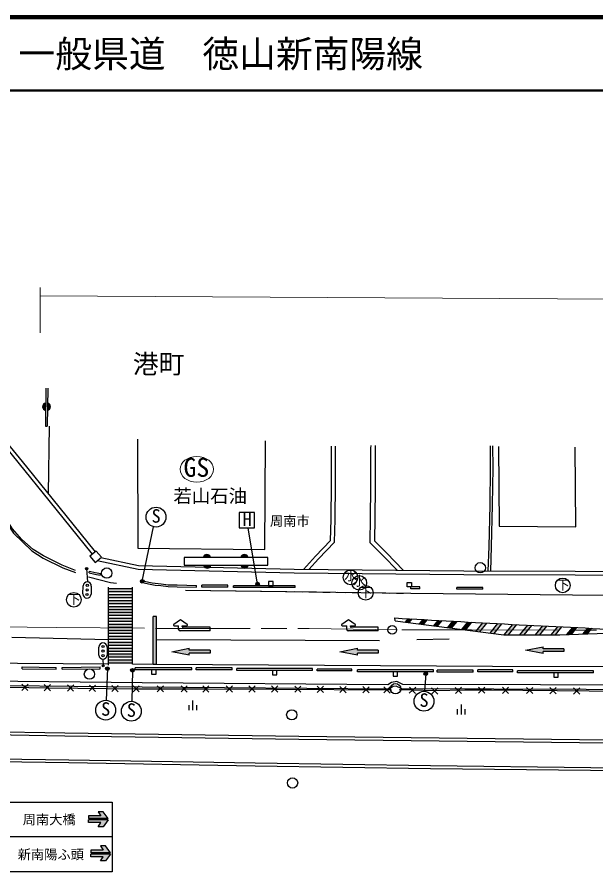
# Model space of a CAD drawing. Units: millimetres at full size, sheet at 1:1000; details may follow other scales. Extents: x 40000 to 680000, y 20000 to 380000.
# Drawn here: x 216540 to 295256, y 263719 to 380000 of the extents above; entities that cross this region are included whole.
import ezdxf
from ezdxf.enums import TextEntityAlignment as Align

# ---------------------------------------------------------------- set-up
doc = ezdxf.new("R2010")
doc.units = ezdxf.units.MM
doc.header["$LTSCALE"] = 1000
doc.linetypes.add('CHAIN', pattern=[18.5, 12, -1.5, 3.5, -1.5])
for name, color, linetype, lineweight in [('M-BGD', 7, 'Continuous', 25), ('M-BGD-EXST', 7, 'Continuous', 25), ('M-BMK', 2, 'CHAIN', 13), ('M-BMK-HTXT', 7, 'Continuous', 13), ('M-BMK-SRVR', 3, 'Continuous', 25), ('M-STR-HTXT', 7, 'Continuous', 13), ('M-STR-STRC', 7, 'Continuous', 25), ('M-TTL', 2, 'Continuous', 140), ('M-TTL-LINE', 7, 'Continuous', 50)]:
    doc.layers.add(name, color=color, linetype=linetype, lineweight=lineweight)
doc.layers.add('M-TTL-TXT', color=7, linetype='Continuous')
doc.styles.add('ＭＳ ゴシック', font='')
doc.styles.get('ＭＳ ゴシック').set_extended_font_data('MS Gothic')

msp = doc.modelspace()

# ---------------------------------------------------------------- hatches: boundary and pattern name
at = {"layer": 'M-BGD'}
for points in [[(220429, 327495, 0.82183), (220414, 326504)], [(220664, 326497, 0.82183), (220679, 327488)], [(242853, 306492, 0.82183), (241862, 306492)], [(247942, 306492, 0.82183), (246951, 306492)], [(241909, 305442, 0.82183), (242900, 305442)], [(246977, 305442, 0.82183), (247968, 305442)]]:
    msp.add_hatch(color=256, dxfattribs=at).paths.add_polyline_path(points)
at = {"layer": 'M-BGD-EXST'}
for points in [[(233814, 303246, 1), (233314, 303246, 1)], [(249500, 302878, 1), (249000, 302878, 1)], [(229066, 291367, 1), (228566, 291367, 1)], [(232483, 291139, 1), (231983, 291139, 1)], [(272374, 290681, 1), (271874, 290681, 1)]]:
    msp.add_hatch(color=256, dxfattribs=at).paths.add_polyline_path(points)
at = {"layer": 'M-STR-STRC'}
for points in [[(232213, 302226), (228967, 302226), (228967, 301821), (232213, 301821)], [(232213, 301416), (228967, 301416), (228967, 301011), (232213, 301011)], [(232213, 300606), (228967, 300606), (228967, 300201), (232213, 300201)], [(232213, 299796), (228967, 299796), (228967, 299391), (232213, 299391)], [(232213, 298986), (228967, 298986), (228967, 298581), (232213, 298581)], [(232213, 298176), (228967, 298176), (228967, 297771), (232213, 297771)], [(235511, 298464), (235061, 298464), (235061, 291912), (235511, 291912)], [(269728, 298159, 0.00005), (270282, 298127), (269880, 297630), (269356, 297698)], [(271757, 298044, 0.00005), (272311, 298013), (271800, 297381), (271276, 297449)], [(273787, 297931, 0.00005), (274341, 297900), (273720, 297132), (273196, 297200)], [(275818, 297819, 0.00005), (276372, 297789), (275640, 296883), (275116, 296951)], [(277850, 297709, 0.00005), (278405, 297680), (277560, 296634), (277036, 296702)], [(232213, 297366), (228967, 297366), (228967, 296961), (232213, 296961)], [(232213, 296556), (228967, 296556), (228967, 296151), (232213, 296151)], [(279884, 297601, 0.00005), (280438, 297571), (279480, 296385), (278956, 296453)], [(281918, 297493, 0.00005), (282473, 297464), (281400, 296136), (280876, 296204)], [(283954, 297388, 0.00005), (284509, 297359), (283380, 295961), (282801, 295961)], [(285991, 297283, 0.00005), (286547, 297255), (285502, 295962), (284923, 295962)], [(288029, 297181, 0.00005), (288585, 297153), (287624, 295963), (287045, 295963)], [(290068, 297079, 0.00005), (290625, 297052), (289746, 295964), (289167, 295964)], [(292109, 296980, 0.00005), (292666, 296953), (291916, 296025), (291319, 296002)], [(294151, 296881, 0.00005), (294708, 296855), (294107, 296111), (293509, 296088)], [(232213, 295746), (228967, 295746), (228967, 295341), (232213, 295341)], [(232213, 294936), (228967, 294936), (228967, 294531), (232213, 294531)], [(288097, 293683), (290909, 293683), (290909, 294081), (288097, 294081), (288097, 294356), (285700, 293882), (288097, 293408)], [(232213, 294126), (228967, 294126), (228967, 293721), (232213, 293721)], [(232213, 293316), (228967, 293316), (228967, 292911), (232213, 292911)], [(239963, 293474), (242775, 293474), (242775, 293871), (239963, 293871), (239963, 294146), (237566, 293672), (239963, 293199)], [(262815, 293474), (265626, 293474), (265626, 293871), (262815, 293871), (262815, 294146), (260417, 293672), (262815, 293199)], [(232213, 292506), (228967, 292506), (228967, 292101), (232213, 292101)], [(228918, 270971), (228248, 271908), (227568, 271908), (227938, 271333), (226254, 271334), (226253, 270972)], [(226254, 270435), (226254, 270796), (228918, 270797), (228248, 269860), (227568, 269860), (227938, 270435)], [(229223, 266319), (228554, 267255), (227873, 267256), (228243, 266680), (226559, 266681), (226559, 266319)], [(226559, 265782), (226559, 266143), (229223, 266144), (228554, 265207), (227873, 265207), (228243, 265782)]]:
    msp.add_hatch(color=256, dxfattribs=at).paths.add_polyline_path(points)
h = msp.add_hatch(color=256, dxfattribs=at)
edge = h.paths.add_edge_path()
edge.add_line((239009, 297101), (239009, 297201))
h = msp.add_hatch(color=256, dxfattribs=at)
edge = h.paths.add_edge_path()
edge.add_line((261861, 297101), (261861, 297201))

# ---------------------------------------------------------------- linework, layer by layer
at = {"layer": 'M-BGD'}
for p, q in [((220458, 329508), (220383, 324351)), ((220708, 329504), (220633, 324347)), ((220383, 324351), (220633, 324347)), ((220811, 315174), (220945, 324343)), ((226345, 304387), (226398, 304632)), ((227858, 304073), (227907, 304318)), ((233773, 303042), (233824, 303287)), ((240951, 302447), (240957, 302697)), ((245186, 302706), (241680, 302706)), ((241680, 302456), (241680, 302706)), ((245186, 302456), (241680, 302456)), ((245186, 302456), (245186, 302706)), ((254351, 302639), (245970, 302639)), ((245970, 302389), (245970, 302639)), ((254351, 302389), (245970, 302389)), ((254351, 302389), (254351, 302639)), ((271308, 302476), (270086, 302476)), ((270086, 302226), (270086, 302476)), ((271308, 302226), (271308, 302476)), ((279882, 302411), (276362, 302411)), ((276362, 302161), (276362, 302411)), ((279882, 302161), (279882, 302411)), ((271308, 302226), (270086, 302226)), ((279882, 302161), (276362, 302161)), ((217233, 291354), (217237, 291604)), ((217233, 291354), (221838, 291283)), ((217237, 291604), (221842, 291533)), ((221838, 291283), (221842, 291533)), ((222670, 291535), (227848, 291594)), ((222673, 291285), (222670, 291535)), ((222673, 291285), (227850, 291344)), ((227850, 291344), (227848, 291594)), ((240293, 291467), (232610, 291467)), ((232610, 291217), (232610, 291467)), ((240293, 291217), (232610, 291217)), ((240293, 291217), (240293, 291467)), ((245800, 291474), (240902, 291474)), ((240902, 291224), (240902, 291474)), ((245800, 291224), (240902, 291224)), ((245800, 291224), (245800, 291474)), ((256735, 291377), (246411, 291377)), ((246411, 291127), (246411, 291377)), ((256735, 291127), (246411, 291127)), ((256735, 291127), (256735, 291377)), ((262062, 291307), (257328, 291307)), ((257328, 291057), (257328, 291307)), ((262062, 291057), (257328, 291057)), ((262062, 291057), (262062, 291307)), ((273179, 291198), (262851, 291198)), ((262851, 290948), (262851, 291198)), ((273179, 290948), (262851, 290948)), ((273179, 290948), (273179, 291198)), ((278564, 291139), (273665, 291139)), ((273665, 290889), (273665, 291139)), ((278564, 290889), (273665, 290889)), ((278564, 290889), (278564, 291139)), ((283966, 291187), (279206, 291187)), ((279206, 290937), (279206, 291187)), ((283966, 290937), (279206, 290937)), ((283966, 290937), (283966, 291187)), ((294941, 291064), (284597, 291064)), ((284597, 290814), (284597, 291064)), ((294941, 290814), (284597, 290814)), ((294941, 290814), (294941, 291064)), ((217169, 288414), (218023, 289242)), ((218007, 288396), (217174, 289255)), ((220226, 288367), (221079, 289196)), ((221064, 288351), (220231, 289208)), ((223384, 288326), (224236, 289156)), ((224222, 288311), (223387, 289167)), ((226361, 288288), (227213, 289119)), ((227199, 288273), (226364, 289129)), ((229433, 288250), (230284, 289080)), ((230271, 288234), (229436, 289090)), ((233149, 288202), (232305, 289050)), ((232311, 288209), (233154, 289048)), ((236448, 288195), (235605, 289042)), ((235610, 288201), (236453, 289041)), ((239676, 288188), (238833, 289035)), ((238838, 288194), (239681, 289034)), ((242621, 288182), (241777, 289029)), ((241783, 288188), (242625, 289027)), ((245822, 288179), (244977, 289025)), ((244984, 288185), (245825, 289025)), ((248910, 288177), (248065, 289023)), ((248072, 288182), (248914, 289022)), ((251987, 288173), (251144, 289022)), ((251149, 288181), (251993, 289019)), ((255128, 288147), (254290, 289000)), ((254290, 288159), (255138, 288993)), ((258208, 288121), (257369, 288974)), ((257369, 288133), (258217, 288967)), ((261287, 288095), (260448, 288948)), ((260449, 288107), (261297, 288941)), ((264418, 288069), (263579, 288922)), ((263580, 288081), (264428, 288915)), ((267271, 288046), (266432, 288898)), ((266433, 288057), (267281, 288891)), ((269880, 288014), (270745, 288830)), ((270718, 287985), (269897, 288855)), ((273755, 287918), (272896, 288750)), ((272917, 287909), (273744, 288764)), ((276978, 287997), (276112, 288822)), ((276140, 287981), (276960, 288843)), ((280135, 288015), (279287, 288858)), ((279297, 288017), (280136, 288860)), ((282536, 288007), (283385, 288840)), ((283374, 287994), (282537, 288848)), ((286670, 287966), (285830, 288817)), ((285832, 287977), (286679, 288811)), ((289849, 287943), (289010, 288795)), ((289011, 287954), (289858, 288789)), ((292225, 287913), (293079, 288741)), ((293063, 287895), (292230, 288754)), ((239919, 285706), (239919, 286403)), ((240452, 285706), (240452, 287034)), ((240985, 285706), (240985, 286403)), ((276961, 285146), (276961, 286474)), ((276428, 285146), (276428, 285842)), ((277494, 285146), (277494, 285842))]:
    msp.add_line(p, q, dxfattribs=at)
for points in [[(232915, 322576), (232940, 307767), (250250, 307574), (250343, 322336)], [(226812, 306953), (220908, 314257), (216884, 319241), (214588, 322033)], [(227194, 307276), (221297, 314572), (217272, 319557), (215239, 322029)], [(255470, 304849), (257139, 306683), (259165, 308800), (259254, 311675), (259286, 316527), (259279, 321628)], [(256206, 304842), (257541, 306308), (259708, 308572), (259804, 311665), (259836, 316526), (259829, 321629)], [(268258, 304713), (266335, 306714), (264565, 308461), (264620, 311945), (264666, 315960), (264666, 321358), (264670, 321728)], [(269099, 304704), (266762, 307135), (265169, 308708), (265220, 311937), (265266, 315957), (265266, 321354), (265270, 321721)], [(280605, 304609), (280718, 307975), (280861, 313594), (280926, 318691), (280901, 321694)], [(280955, 304608), (281068, 307964), (281211, 313588), (281276, 318691), (281251, 321697)], [(282018, 321591), (282086, 310744), (292547, 310652), (292455, 321499)], [(224504, 304732), (222683, 305443), (221579, 305981), (220125, 306737), (218720, 307561), (217197, 308923), (215896, 310377), (214457, 312718), (214336, 312946)], [(509025, 302820), (478194, 302905), (468195, 302927), (458468, 303137), (448933, 303371), (447336, 303417), (440334, 303219), (427639, 303251), (411101, 303365), (399897, 303423), (392560, 303443), (384127, 303598), (374575, 303656), (362052, 303773), (351781, 303806), (341705, 303828), (322719, 304010), (277312, 304117), (254216, 304363), (233010, 304855), (227437, 306041)], [(509026, 303320), (478195, 303405), (468201, 303427), (458479, 303637), (448946, 303871), (447336, 303917), (440328, 303719), (427641, 303751), (411104, 303865), (399899, 303923), (392565, 303943), (384134, 304098), (374579, 304156), (362055, 304273), (351782, 304306), (341708, 304328), (322722, 304510), (277316, 304617), (254225, 304863), (233068, 305354), (227920, 306450)], [(226345, 304387), (227102, 304223), (227858, 304073)], [(226398, 304632), (227152, 304468), (227907, 304318)], [(233773, 303042), (234882, 302810), (235304, 302745), (236087, 302659), (237085, 302536), (238297, 302504), (240951, 302447)], [(233824, 303287), (234927, 303056), (235337, 302993), (236116, 302907), (237104, 302786), (238303, 302754), (240957, 302697)], [(508477, 287983), (494280, 287858), (470962, 288040), (450094, 288209), (425765, 288266), (398443, 288402), (362200, 288764), (306448, 289100), (268995, 289203), (268168, 289604), (267466, 289504), (266965, 289178), (233538, 289450), (187041, 289921), (174710, 290065)], [(174179, 289039), (174805, 289152), (184168, 289120), (190140, 288993), (197294, 288971), (204864, 288950), (209941, 288939), (220838, 288775), (232729, 288624), (242514, 288603), (251838, 288596), (267476, 288465)], [(508482, 287383), (494280, 287258), (470958, 287440), (450091, 287609), (425762, 287666), (398439, 287802), (362195, 288164), (306445, 288500), (268857, 288603), (268072, 288984), (267682, 288928), (267141, 288576), (233533, 288850), (187034, 289321), (174703, 289465)], [(315772, 288148), (309900, 288223), (302703, 288239), (298908, 288240), (294344, 288297), (289987, 288364), (285341, 288397), (281050, 288438), (277423, 288430), (273404, 288331), (270199, 288422), (268493, 288488)], [(68338, 284325), (119672, 283760), (164369, 283125), (201146, 282619), (223030, 282238), (254834, 281786), (293042, 281334), (320558, 281092), (423065, 279606), (551480, 278071), (567791, 277936)], [(68343, 284725), (119677, 284160), (164374, 283525), (201153, 283019), (223037, 282638), (254839, 282186), (293046, 281734), (320563, 281492), (423071, 280005), (551484, 278471), (567793, 278336)], [(68366, 280675), (81625, 280472), (101271, 280135), (123465, 279916), (146335, 279562), (172397, 279280), (191677, 279038), (223572, 278580), (248904, 278146), (272756, 277784), (294542, 277539), (319605, 277209), (343978, 276827), (399967, 276042), (439867, 275665), (467723, 275253), (491897, 274988), (525720, 274631), (567777, 273975)], [(68372, 281075), (81632, 280872), (101277, 280535), (123470, 280316), (146340, 279962), (172401, 279680), (191682, 279438), (223579, 278980), (248910, 278546), (272761, 278184), (294547, 277939), (319610, 277609), (343984, 277227), (399972, 276442), (439872, 276065), (467729, 275653), (491901, 275388), (525725, 275031), (567779, 274375)]]:
    msp.add_lwpolyline(points, dxfattribs=at)
for points in [[(227163, 305810), (228003, 306520), (227293, 307360), (226453, 306649)], [(239260, 305442), (250660, 305442), (250660, 306492), (239260, 306492)], [(250745, 302639), (251345, 302639), (251345, 303239), (250745, 303239)], [(270187, 302476), (269587, 302476), (269587, 303076), (270187, 303076)], [(235432, 291217), (234832, 291217), (234832, 290617), (235432, 290617)], [(251866, 291127), (251266, 291127), (251266, 290527), (251866, 290527)], [(268265, 290948), (267665, 290948), (267665, 290348), (268265, 290348)], [(290129, 290814), (289529, 290814), (289529, 290214), (290129, 290214)]]:
    msp.add_lwpolyline(points, close=True, dxfattribs=at)
for centre in [(228727, 304371), (279538, 305095), (226383, 290635), (268015, 288641), (253898, 285087), (254004, 275814)]:
    msp.add_circle(centre, 700, dxfattribs=at)
for centre, start, end in [((220519, 326998), 100.33279, 257.99098), ((220574, 326994), 280.33279, 77.99098), ((242357, 306394), 11.1709, 168.8291), ((247447, 306394), 11.1709, 168.8291), ((242405, 305540), 191.1709, 348.8291), ((247472, 305540), 191.1709, 348.8291)]:
    msp.add_arc(centre, 505, start, end, dxfattribs=at)
at = {"layer": 'M-BGD-EXST'}
for p, q in [((248844, 312614), (246744, 312614)), ((246744, 312614), (246744, 310514)), ((248844, 310514), (248844, 312614)), ((233564, 303246), (235091, 310678)), ((246744, 310514), (248844, 310514)), ((249250, 302878), (247966, 310514)), ((228816, 291367), (228670, 287067)), ((232233, 291139), (232128, 286924)), ((272124, 290681), (271939, 288284))]:
    msp.add_line(p, q, dxfattribs=at)
for centre, radius in [((235437, 311983), 1350), ((261884, 303787), 1000), ((233564, 303246), 250), ((263071, 303034), 1000), ((290743, 302691), 1000), ((249250, 302878), 250), ((263946, 301678), 1000), ((224253, 300737), 1000), ((228816, 291367), 250), ((232233, 291139), 250), ((272124, 290681), 250), ((271876, 286935), 1350), ((228586, 285720), 1350), ((232075, 285575), 1350)]:
    msp.add_circle(centre, radius, dxfattribs=at)
at = {"layer": 'M-BMK'}
msp.add_lwpolyline([(67249, 297982), (75433, 297949), (93868, 297842), (110005, 297753), (122927, 297742), (140473, 297576), (180389, 297353), (188714, 297225), (197435, 297156), (212253, 297082), (221871, 296984), (236238, 296836), (256248, 296818), (268841, 296634), (278328, 296639), (300904, 296567), (314604, 296381), (322624, 296398), (341220, 296228), (360745, 296147), (378640, 295972)], dxfattribs=at)
at = {"layer": 'M-BMK-HTXT'}
msp.add_ellipse((240986, 318485), major_axis=(2281, 0), ratio=0.765183, dxfattribs=at)
at = {"layer": 'M-BMK-SRVR'}
msp.add_circle((267555, 296653), 600, dxfattribs=at)
at = {"layer": 'M-STR-HTXT'}
for p, q in [((219662, 343214), (219662, 337072)), ((219662, 342098), (509099, 340321))]:
    msp.add_line(p, q, dxfattribs=at)
at = {"layer": 'M-STR-STRC'}
for p, q in [((225987, 304969), (226101, 303164)), ((225492, 301535), (225532, 302634)), ((226631, 302594), (226591, 301495)), ((228967, 291853), (228967, 302461)), ((232216, 291977), (232213, 302461)), ((232213, 302226), (228967, 302226)), ((232213, 301821), (228967, 301821)), ((232213, 301416), (228967, 301416)), ((239458, 302060), (270086, 301616)), ((239458, 302060), (253239, 301860)), ((254279, 301845), (255359, 301830)), ((256195, 301817), (257256, 301802)), ((258119, 301789), (259109, 301775)), ((260133, 301760), (261221, 301744)), ((262129, 301731), (263083, 301717)), ((266172, 301672), (267215, 301657)), ((268124, 301644), (269093, 301630)), ((232213, 301011), (228967, 301011)), ((232213, 300606), (228967, 300606)), ((232213, 300201), (228967, 300201)), ((232213, 299796), (228967, 299796)), ((232213, 299391), (228967, 299391)), ((232213, 298986), (228967, 298986)), ((232213, 298581), (228967, 298581)), ((232213, 298176), (228967, 298176)), ((232213, 297771), (228967, 297771)), ((235061, 291912), (235061, 298464)), ((235511, 298464), (235061, 298464)), ((235511, 291912), (235511, 298464)), ((238759, 298001), (237834, 297384)), ((239684, 297384), (238759, 298001)), ((261611, 298001), (260685, 297384)), ((262536, 297384), (261611, 298001)), ((267937, 297882), (267925, 298262)), ((267937, 297882), (282752, 295961)), ((269356, 297698), (269728, 298159)), ((269880, 297630), (270282, 298127)), ((271276, 297449), (271757, 298044)), ((271800, 297381), (272311, 298013)), ((273196, 297200), (273787, 297931)), ((273720, 297132), (274341, 297900)), ((275116, 296951), (275818, 297819)), ((275640, 296883), (276372, 297789)), ((277036, 296702), (277850, 297709)), ((277560, 296634), (278405, 297680)), ((232213, 297366), (228967, 297366)), ((232213, 296961), (228967, 296961)), ((232213, 296556), (228967, 296556)), ((237890, 297201), (238509, 297201)), ((238509, 296701), (238509, 297201)), ((239009, 297201), (239629, 297201)), ((239009, 297101), (239009, 297201)), ((242815, 297001), (239109, 297001)), ((242815, 296501), (242815, 297001)), ((260741, 297201), (261361, 297201)), ((261361, 296701), (261361, 297201)), ((261861, 297201), (262480, 297201)), ((261861, 297101), (261861, 297201)), ((265667, 297001), (261961, 297001)), ((265667, 296501), (265667, 297001)), ((278956, 296453), (279884, 297601)), ((279480, 296385), (280438, 297571)), ((280876, 296204), (281918, 297493)), ((281400, 296136), (282473, 297464)), ((282801, 295961), (283954, 297388)), ((283380, 295961), (284509, 297359)), ((284923, 295962), (285991, 297283)), ((285502, 295962), (286547, 297255)), ((287045, 295963), (288029, 297181)), ((287624, 295963), (288585, 297153)), ((289167, 295964), (290068, 297079)), ((289746, 295964), (290625, 297052)), ((291319, 296002), (292109, 296980)), ((291916, 296025), (292666, 296953)), ((293509, 296088), (294151, 296881)), ((294107, 296111), (294708, 296855)), ((215835, 295653), (228967, 295341)), ((232213, 296151), (228967, 296151)), ((232213, 295746), (228967, 295746)), ((242815, 296501), (238709, 296501)), ((265667, 296501), (261561, 296501)), ((270886, 295316), (275295, 295442)), ((282752, 295961), (290353, 295964)), ((290353, 295964), (299586, 296325)), ((227670, 293210), (227670, 294310)), ((228770, 294310), (228770, 293210)), ((232213, 295341), (228967, 295341)), ((232213, 294936), (228967, 294936)), ((232213, 294531), (228967, 294531)), ((235511, 295341), (265805, 295189)), ((285700, 293882), (288097, 294356)), ((288097, 294081), (288097, 294356)), ((232213, 294126), (228967, 294126)), ((232213, 293721), (228967, 293721)), ((232213, 293316), (228967, 293316)), ((237566, 293672), (239963, 294146)), ((239963, 293199), (237566, 293672)), ((239963, 293871), (239963, 294146)), ((242775, 293871), (239963, 293871)), ((239963, 293199), (239963, 293474)), ((242775, 293474), (239963, 293474)), ((242775, 293871), (242775, 293474)), ((260417, 293672), (262815, 294146)), ((262815, 293199), (260417, 293672)), ((262815, 293871), (262815, 294146)), ((265626, 293871), (262815, 293871)), ((262815, 293199), (262815, 293474)), ((265626, 293474), (262815, 293474)), ((265626, 293871), (265626, 293474)), ((288097, 293408), (285700, 293882)), ((290909, 294081), (288097, 294081)), ((288097, 293408), (288097, 293683)), ((290909, 293683), (288097, 293683)), ((290909, 294081), (290909, 293683)), ((228220, 292660), (228239, 291746)), ((232213, 292911), (228967, 292911)), ((232213, 292506), (228967, 292506)), ((232213, 292101), (228967, 292101)), ((235061, 291912), (232213, 291977)), ((235511, 291912), (235061, 291912)), ((214482, 273219), (229482, 273219)), ((229482, 273219), (229482, 263719)), ((226254, 271334), (226253, 270972)), ((228918, 270971), (226253, 270970)), ((227938, 271333), (226254, 271334)), ((227568, 271908), (227938, 271333)), ((228248, 271908), (227568, 271908)), ((228918, 270971), (228248, 271908)), ((228918, 270797), (226254, 270796)), ((226254, 270435), (226254, 270796)), ((227938, 270435), (226254, 270435)), ((227568, 269860), (227938, 270435)), ((228248, 269860), (227568, 269860)), ((228918, 270797), (228248, 269860)), ((229482, 268469), (214482, 268469)), ((228243, 266680), (226559, 266681)), ((226559, 266681), (226559, 266319)), ((229223, 266319), (226559, 266318)), ((227873, 267256), (228243, 266680)), ((228554, 267255), (227873, 267256)), ((229223, 266319), (228554, 267255)), ((229223, 266144), (226559, 266143)), ((226559, 265782), (226559, 266143)), ((228243, 265782), (226559, 265782)), ((227873, 265207), (228243, 265782)), ((228554, 265207), (227873, 265207)), ((229223, 266144), (228554, 265207)), ((229482, 263719), (214482, 263719))]:
    msp.add_line(p, q, dxfattribs=at)
for points in [[(214160, 312568), (216044, 309776), (218522, 307399), (220094, 306401), (222765, 305089), (224501, 304434)], [(226252, 303878), (229264, 303109), (230067, 302978)], [(270086, 301616), (322905, 301100), (362072, 300864), (405458, 300752), (459781, 300284), (497492, 300082), (523532, 300073)], [(228967, 291975), (179480, 292360), (147590, 292553), (121445, 292913), (79242, 293036), (70353, 293048)], [(525868, 290332), (470701, 290668), (404661, 291130), (337388, 291593), (281193, 291650), (235511, 291912)]]:
    msp.add_lwpolyline(points, dxfattribs=at)
for centre in [(225987, 304969), (226090, 302688), (226045, 301449), (226067, 302069), (228226, 294385), (228226, 293765), (228226, 293145), (228239, 291746)]:
    msp.add_circle(centre, 150, dxfattribs=at)
for centre, radius, start, end in [((226081, 302614), 550, 87.91693, 177.91693), ((226081, 302614), 550, 357.91693, 87.91693), ((226041, 301515), 550, 177.91693, 267.91693), ((226041, 301515), 550, 267.91693, 357.91693), ((423746, 3008597), 2714810, 266.70959, 267.38214), ((237890, 297301), 100, 123.69007, 270), ((238709, 296701), 200, 180.06435, 270), ((239109, 297101), 100, 180, 270), ((239629, 297301), 100, 270, 56.30993), ((260741, 297301), 100, 123.69007, 270), ((261561, 296701), 200, 180.06435, 270), ((261961, 297101), 100, 180, 270), ((262480, 297301), 100, 270, 56.30993), ((228220, 294310), 550, 90, 180), ((228220, 294310), 550, 0, 90), ((228220, 293210), 550, 180, 270), ((228220, 293210), 550, 270, 0)]:
    msp.add_arc(centre, radius, start, end, dxfattribs=at)
at = {"layer": 'M-TTL'}
msp.add_line((680000, 380000), (40000, 380000), dxfattribs=at)
at = {"layer": 'M-TTL-LINE'}
msp.add_line((40000, 370000), (680000, 370000), dxfattribs=at)

# ---------------------------------------------------------------- texts
at = {"layer": 'M-BGD-EXST', "style": 'ＭＳ ゴシック'}
for p in [(234782, 310690), (271221, 285643), (227931, 284428), (231419, 284283)]:
    msp.add_text('S', height=1833, rotation=358.508, dxfattribs=at).set_placement(p, align=Align.BOTTOM_LEFT)
for s, height, p in [('H', 1833, (247197, 310206)), ('周南市', 1320, (250928, 310403)), ('水', 1320, (261005, 302996)), ('水', 1320, (262192, 302243)), ('下', 1320, (263093, 300691)), ('下', 1320, (289891, 301703)), ('下', 1320, (223401, 299750))]:
    msp.add_text(s, height=height, dxfattribs=at).set_placement(p, align=Align.BOTTOM_LEFT)
at = {"layer": 'M-BMK-HTXT', "style": 'ＭＳ ゴシック'}
for s, height, p in [('港町', 2566, (232290, 330761)), ('GS', 2566, (239180, 316696)), ('若山石油', 1833, (237799, 313396))]:
    msp.add_text(s, height=height, dxfattribs=at).set_placement(p, align=Align.BOTTOM_LEFT)
at = {"layer": 'M-STR-STRC', "style": 'ＭＳ ゴシック'}
for s, p in [('周南大橋', (220901, 270844)), ('新南陽ふ頭', (221122, 266094))]:
    msp.add_text(s, height=1320, dxfattribs=at).set_placement(p, align=Align.MIDDLE_CENTER)
at = {"layer": 'M-TTL-TXT', "style": 'ＭＳ ゴシック'}
msp.add_text('一般県道\u3000徳山新南陽線', height=3666, dxfattribs=at).set_placement((216734, 375000), align=Align.MIDDLE_LEFT)

doc.saveas('drawing.dxf')
